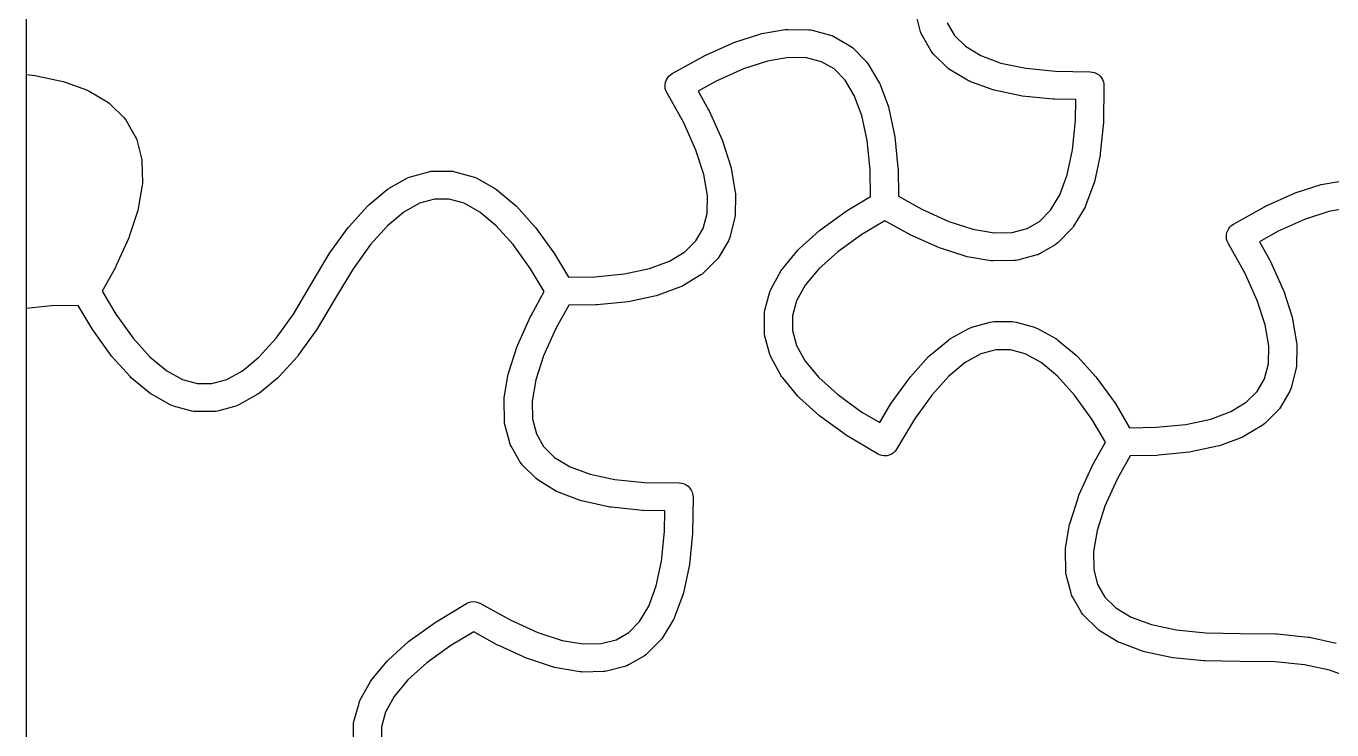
# Model space of a CAD drawing. Header units: millimetres. Extents: x 0 to 304, y 0 to 228.
# Drawn here: x 0 to 69.9, y 157.9 to 195.5 of the extents above; entities that cross this region are included whole.
import ezdxf

# ---------------------------------------------------------------- set-up
doc = ezdxf.new("R2010")
doc.units = ezdxf.units.MM
doc.layers.add('VISIBLE', color=7, linetype='CONTINUOUS')

msp = doc.modelspace()

# ---------------------------------------------------------------- linework, layer by layer
at = {"layer": 'VISIBLE'}
for p, q in [((0, 199.847305), (0, 192.937627)), ((47.885904, 195.232476), (47.629476, 196.217687)), ((37.894187, 194.657079), (39.280692, 195.106117)), ((39.280692, 195.106117), (39.385808, 195.131949)), ((39.385808, 195.131949), (40.639149, 195.345485)), ((40.639149, 195.345485), (40.709124, 195.354046)), ((40.709124, 195.354046), (40.779594, 195.355999)), ((40.779594, 195.355999), (41.89917, 195.334379)), ((41.89917, 195.334379), (41.987095, 195.327495)), ((41.987095, 195.327495), (42.073604, 195.310337)), ((42.073604, 195.310337), (43.058815, 195.053909)), ((43.058815, 195.053909), (43.154427, 195.022026)), ((47.917788, 195.136864), (47.885904, 195.232476)), ((47.962203, 195.04639), (47.917788, 195.136864)), ((48.453093, 194.196144), (47.962203, 195.04639)), ((49.31198, 195.708508), (49.701392, 195.034026)), ((49.701392, 195.034026), (50.290993, 194.452822)), ((36.297938, 193.9424), (37.817006, 194.627287)), ((37.817006, 194.627287), (37.894187, 194.657079)), ((43.154427, 195.022026), (43.244901, 194.97761)), ((43.244901, 194.97761), (44.095147, 194.486721)), ((44.095147, 194.486721), (44.178848, 194.430576)), ((44.178848, 194.430576), (44.254266, 194.363715)), ((44.254266, 194.363715), (44.968945, 193.638711)), ((50.290993, 194.452822), (51.113297, 193.956654)), ((34.589774, 192.992567), (36.240804, 193.913649)), ((36.240804, 193.913649), (36.297938, 193.9424)), ((39.69123, 193.662371), (38.395762, 193.242817)), ((40.821351, 193.854913), (39.69123, 193.662371)), ((41.781572, 193.836371), (40.821351, 193.854913)), ((42.582783, 193.627834), (41.781572, 193.836371)), ((44.968945, 193.638711), (45.027059, 193.572371)), ((48.509238, 194.112442), (48.453093, 194.196144)), ((48.576099, 194.037024), (48.509238, 194.112442)), ((49.301103, 193.322346), (48.576099, 194.037024)), ((51.113297, 193.956654), (52.188282, 193.558339)), ((0, 192.937627), (0.478437, 192.889609)), ((0, 192.937627), (0, 180.425513)), ((34.491813, 192.927343), (34.589774, 192.992567)), ((38.395762, 193.242817), (36.943644, 192.588115)), ((43.257265, 193.238421), (42.582783, 193.627834)), ((43.838469, 192.648821), (43.257265, 193.238421)), ((45.027059, 193.572371), (45.076983, 193.499668)), ((45.076983, 193.499668), (45.655494, 192.540896)), ((49.367442, 193.264232), (49.301103, 193.322346)), ((49.440145, 193.214308), (49.367442, 193.264232)), ((50.398917, 192.635796), (49.440145, 193.214308)), ((52.188282, 193.558339), (53.519967, 193.27395)), ((53.519967, 193.27395), (55.104889, 193.114879)), ((55.104889, 193.114879), (56.963258, 193.087516)), ((56.963258, 193.087516), (57.080435, 193.076556)), ((57.080435, 193.076556), (57.194455, 193.0474)), ((57.194455, 193.0474), (57.302511, 193.000767)), ((57.302511, 193.000767), (57.40194, 192.937804)), ((57.40194, 192.937804), (57.490297, 192.860062)), ((0.478437, 192.889609), (0.560175, 192.876819)), ((0.560175, 192.876819), (1.985442, 192.572445)), ((1.985442, 192.572445), (2.089391, 192.542259)), ((2.089391, 192.542259), (3.281584, 192.100515)), ((34.205702, 192.309376), (34.210514, 192.426967)), ((34.219344, 192.192481), (34.205702, 192.309376)), ((34.210514, 192.426967), (34.233663, 192.542356)), ((34.233663, 192.542356), (34.274577, 192.652704)), ((34.274577, 192.652704), (34.33225, 192.755293)), ((34.33225, 192.755293), (34.405261, 192.847597)), ((34.405261, 192.847597), (34.491813, 192.927343)), ((36.943644, 192.588115), (35.975537, 192.048024)), ((44.334637, 191.826517), (43.838469, 192.648821)), ((45.655494, 192.540896), (45.689038, 192.478891)), ((45.689038, 192.478891), (45.716612, 192.41401)), ((45.716612, 192.41401), (46.158355, 191.221818)), ((50.460922, 192.602253), (50.398917, 192.635796)), ((50.525803, 192.574679), (50.460922, 192.602253)), ((51.717996, 192.132936), (50.525803, 192.574679)), ((57.490297, 192.860062), (57.565403, 192.769455)), ((57.565403, 192.769455), (57.625411, 192.668215)), ((57.625411, 192.668215), (57.668843, 192.558833)), ((57.668843, 192.558833), (57.694629, 192.444004)), ((57.702135, 192.326555), (57.6743, 190.436181)), ((57.694629, 192.444004), (57.702135, 192.326555)), ((3.281584, 192.100515), (3.346465, 192.072942)), ((3.346465, 192.072942), (3.40847, 192.039398)), ((3.40847, 192.039398), (4.367242, 191.460887)), ((34.251104, 192.079159), (34.219344, 192.192481)), ((34.300201, 191.972201), (34.251104, 192.079159)), ((35.205688, 190.349125), (34.300201, 191.972201)), ((35.975537, 192.048024), (36.531222, 191.051964)), ((44.732951, 190.751531), (44.334637, 191.826517)), ((51.821945, 192.10275), (51.717996, 192.132936)), ((53.247212, 191.798375), (51.821945, 192.10275)), ((53.32895, 191.785586), (53.247212, 191.798375)), ((54.986944, 191.619181), (53.32895, 191.785586)), ((55.050799, 191.615513), (54.986944, 191.619181)), ((56.191255, 191.598721), (55.050799, 191.615513)), ((56.174934, 190.490271), (56.191255, 191.598721)), ((4.367242, 191.460887), (4.439945, 191.410963)), ((4.439945, 191.410963), (4.506284, 191.352849)), ((4.506284, 191.352849), (5.231288, 190.63817)), ((36.531222, 191.051964), (36.559974, 190.99483)), ((36.559974, 190.99483), (37.24486, 189.475762)), ((46.158355, 191.221818), (46.188541, 191.117868)), ((46.188541, 191.117868), (46.492915, 189.692601)), ((5.231288, 190.63817), (5.298149, 190.562752)), ((5.298149, 190.562752), (5.354294, 190.47905)), ((5.354294, 190.47905), (5.845184, 189.628805)), ((35.86039, 188.897006), (35.205688, 190.349125)), ((45.017341, 189.419847), (44.732951, 190.751531)), ((56.015863, 188.905348), (56.174934, 190.490271)), ((57.670632, 190.372325), (57.504228, 188.714331)), ((57.6743, 190.436181), (57.670632, 190.372325)), ((5.845184, 189.628805), (5.889599, 189.538331)), ((5.889599, 189.538331), (5.921483, 189.442719)), ((5.921483, 189.442719), (6.17791, 188.457507)), ((37.24486, 189.475762), (37.274653, 189.398581)), ((46.492915, 189.692601), (46.505705, 189.610864)), ((46.505705, 189.610864), (46.67211, 187.95287)), ((36.279944, 187.601538), (35.86039, 188.897006)), ((37.274653, 189.398581), (37.72369, 188.012076)), ((45.176412, 187.834924), (45.017341, 189.419847)), ((55.731474, 187.573663), (56.015863, 188.905348)), ((6.17791, 188.457507), (6.195069, 188.370999)), ((6.195069, 188.370999), (6.201953, 188.283074)), ((6.201953, 188.283074), (6.223572, 187.163497)), ((57.491438, 188.632593), (57.187064, 187.207326)), ((57.504228, 188.714331), (57.491438, 188.632593)), ((19.440068, 186.865299), (20.42046, 187.406364)), ((20.42046, 187.406364), (20.500047, 187.444364)), ((20.500047, 187.444364), (20.583545, 187.472759)), ((20.583545, 187.472759), (21.564977, 187.743292)), ((21.564977, 187.743292), (21.663721, 187.763486)), ((21.663721, 187.763486), (21.764281, 187.770258)), ((21.764281, 187.770258), (22.74606, 187.770258)), ((22.74606, 187.770258), (22.846621, 187.763486)), ((22.846621, 187.763486), (22.945365, 187.743292)), ((22.945365, 187.743292), (23.926797, 187.472759)), ((23.926797, 187.472759), (24.010295, 187.444364)), ((24.010295, 187.444364), (24.089882, 187.406364)), ((24.089882, 187.406364), (25.070273, 186.865299)), ((36.472486, 186.471417), (36.279944, 187.601538)), ((37.72369, 188.012076), (37.749523, 187.90696)), ((37.749523, 187.90696), (37.963058, 186.653619)), ((45.1974, 186.409521), (45.176412, 187.834924)), ((46.67211, 187.95287), (46.675778, 187.889014)), ((46.675778, 187.889014), (46.697237, 186.431605)), ((55.33316, 186.498678), (55.731474, 187.573663)), ((6.213058, 187.023053), (5.999523, 185.769712)), ((6.221619, 187.093028), (6.213058, 187.023053)), ((6.223572, 187.163497), (6.221619, 187.093028)), ((18.345039, 185.974373), (19.323696, 186.785971)), ((19.323696, 186.785971), (19.380016, 186.828372)), ((19.380016, 186.828372), (19.440068, 186.865299)), ((25.070273, 186.865299), (25.130326, 186.828372)), ((25.130326, 186.828372), (25.186645, 186.785971)), ((25.186645, 186.785971), (26.165303, 185.974373)), ((37.963058, 186.653619), (37.971619, 186.583644)), ((57.156877, 187.103377), (56.715134, 185.911184)), ((57.187064, 187.207326), (57.156877, 187.103377)), ((67.94271, 186.605602), (69.329215, 187.054639)), ((69.329215, 187.054639), (69.43433, 187.080472)), ((69.43433, 187.080472), (70.687671, 187.294008)), ((18.266922, 185.899443), (18.345039, 185.974373)), ((21.067621, 186.050251), (20.226774, 185.586199)), ((21.865758, 186.270258), (21.067621, 186.050251)), ((22.644583, 186.270258), (21.865758, 186.270258)), ((23.442721, 186.050251), (22.644583, 186.270258)), ((24.283567, 185.586199), (23.442721, 186.050251)), ((26.165303, 185.974373), (26.243419, 185.899443)), ((36.453944, 185.511196), (36.472486, 186.471417)), ((37.973572, 186.513174), (37.951953, 185.393598)), ((37.971619, 186.583644), (37.973572, 186.513174)), ((43.945976, 185.662232), (45.1974, 186.409521)), ((46.697237, 186.431605), (47.942166, 185.73708)), ((54.836991, 185.676374), (55.33316, 186.498678)), ((66.346461, 185.890923), (67.865528, 186.575809)), ((67.865528, 186.575809), (67.94271, 186.605602)), ((5.97369, 185.664596), (5.524653, 184.278091)), ((5.999523, 185.769712), (5.97369, 185.664596)), ((17.290693, 184.817313), (18.266922, 185.899443)), ((20.226774, 185.586199), (19.344332, 184.854391)), ((25.16601, 184.854391), (24.283567, 185.586199)), ((26.243419, 185.899443), (27.219649, 184.817313)), ((36.245407, 184.709986), (36.453944, 185.511196)), ((37.945069, 185.305673), (37.92791, 185.219164)), ((37.951953, 185.393598), (37.945069, 185.305673)), ((42.539847, 184.65402), (43.89251, 185.627128)), ((43.89251, 185.627128), (43.945976, 185.662232)), ((47.942166, 185.73708), (49.394285, 185.082378)), ((54.255788, 185.086774), (54.836991, 185.676374)), ((56.654017, 185.784298), (56.075506, 184.825527)), ((56.687561, 185.846303), (56.654017, 185.784298)), ((56.715134, 185.911184), (56.687561, 185.846303)), ((64.638297, 184.94109), (66.289326, 185.862172)), ((66.289326, 185.862172), (66.346461, 185.890923)), ((69.739752, 185.610893), (68.444285, 185.191339)), ((70.869874, 185.803436), (69.739752, 185.610893)), ((16.26564, 183.400259), (17.238748, 184.752921)), ((17.238748, 184.752921), (17.290693, 184.817313)), ((19.344332, 184.854391), (18.432201, 183.843313)), ((26.078141, 183.843313), (25.16601, 184.854391)), ((27.219649, 184.817313), (27.271594, 184.752921)), ((27.271594, 184.752921), (28.244702, 183.400259)), ((35.855995, 184.035503), (36.245407, 184.709986)), ((37.92791, 185.219164), (37.671483, 184.233953)), ((41.393325, 183.625846), (42.475455, 184.602075)), ((42.475455, 184.602075), (42.539847, 184.65402)), ((45.966444, 185.121666), (44.742503, 184.390788)), ((47.239326, 184.411546), (45.966444, 185.121666)), ((49.394285, 185.082378), (50.689752, 184.662824)), ((50.689752, 184.662824), (51.819874, 184.470282)), ((52.780095, 184.488824), (53.581305, 184.697361)), ((53.581305, 184.697361), (54.255788, 185.086774)), ((55.967468, 184.686484), (55.252789, 183.96148)), ((56.025581, 184.752824), (55.967468, 184.686484)), ((56.075506, 184.825527), (56.025581, 184.752824)), ((64.282185, 184.490879), (64.3231, 184.601227)), ((64.3231, 184.601227), (64.380773, 184.703816)), ((64.380773, 184.703816), (64.453784, 184.796119)), ((64.453784, 184.796119), (64.540336, 184.875865)), ((64.540336, 184.875865), (64.638297, 184.94109)), ((68.444285, 185.191339), (66.992166, 184.536637)), ((5.49486, 184.20091), (4.809974, 182.681842)), ((5.524653, 184.278091), (5.49486, 184.20091)), ((18.432201, 183.843313), (17.50198, 182.550265)), ((27.008362, 182.550265), (26.078141, 183.843313)), ((35.266394, 183.4543), (35.855995, 184.035503)), ((37.595184, 184.047867), (37.104294, 183.197622)), ((37.639599, 184.138341), (37.595184, 184.047867)), ((37.671483, 184.233953), (37.639599, 184.138341)), ((44.742503, 184.390788), (43.449455, 183.460567)), ((47.296461, 184.382794), (47.239326, 184.411546)), ((48.815528, 183.697908), (47.296461, 184.382794)), ((51.819874, 184.470282), (52.780095, 184.488824)), ((55.177371, 183.894619), (55.093669, 183.838474)), ((55.252789, 183.96148), (55.177371, 183.894619)), ((64.254225, 184.257899), (64.259037, 184.375489)), ((64.267866, 184.141004), (64.254225, 184.257899)), ((64.259037, 184.375489), (64.282185, 184.490879)), ((64.299627, 184.027682), (64.267866, 184.141004)), ((64.348724, 183.920723), (64.299627, 184.027682)), ((65.254211, 182.297647), (64.348724, 183.920723)), ((66.992166, 184.536637), (66.02406, 183.996547)), ((66.02406, 183.996547), (66.579745, 183.000487)), ((15.261243, 181.723597), (16.230536, 183.346792)), ((16.230536, 183.346792), (16.26564, 183.400259)), ((28.244702, 183.400259), (28.279806, 183.346792)), ((28.279806, 183.346792), (29.027095, 182.095368)), ((34.44409, 182.958131), (35.266394, 183.4543)), ((37.104294, 183.197622), (37.048149, 183.11392)), ((40.506797, 182.569072), (41.318395, 183.547729)), ((41.318395, 183.547729), (41.393325, 183.625846)), ((43.449455, 183.460567), (42.438377, 182.548437)), ((48.89271, 183.668115), (48.815528, 183.697908)), ((50.279215, 183.219078), (48.89271, 183.668115)), ((50.38433, 183.193245), (50.279215, 183.219078)), ((51.637671, 182.97971), (50.38433, 183.193245)), ((54.057338, 183.271286), (53.072126, 183.014858)), ((54.15295, 183.303169), (54.057338, 183.271286)), ((54.243424, 183.347584), (54.15295, 183.303169)), ((55.093669, 183.838474), (54.243424, 183.347584)), ((4.781222, 182.624708), (4.071102, 181.351825)), ((4.809974, 182.681842), (4.781222, 182.624708)), ((17.50198, 182.550265), (16.549098, 180.954553)), ((27.739239, 181.326324), (27.008362, 182.550265)), ((32.03742, 182.275427), (33.369105, 182.559817)), ((33.369105, 182.559817), (34.44409, 182.958131)), ((36.981288, 183.038502), (36.256284, 182.323823)), ((37.048149, 183.11392), (36.981288, 183.038502)), ((39.886404, 181.472309), (40.42747, 182.4527)), ((40.42747, 182.4527), (40.464396, 182.512752)), ((40.464396, 182.512752), (40.506797, 182.569072)), ((42.438377, 182.548437), (41.706569, 181.665994)), ((51.707646, 182.971149), (51.637671, 182.97971)), ((51.778116, 182.969196), (51.707646, 182.971149)), ((52.897693, 182.990815), (51.778116, 182.969196)), ((52.985617, 182.9977), (52.897693, 182.990815)), ((53.072126, 183.014858), (52.985617, 182.9977)), ((66.579745, 183.000487), (66.608496, 182.943352)), ((66.608496, 182.943352), (67.293383, 181.424285)), ((29.027095, 182.095368), (30.452497, 182.116357)), ((30.452497, 182.116357), (32.03742, 182.275427)), ((36.117242, 182.215785), (35.15847, 181.637274)), ((36.189945, 182.265709), (36.117242, 182.215785)), ((36.256284, 182.323823), (36.189945, 182.265709)), ((65.908913, 180.845528), (65.254211, 182.297647)), ((4.071102, 181.351825), (4.80198, 180.127884)), ((14.308362, 180.127884), (15.261243, 181.723597)), ((27.029119, 180.053442), (27.739239, 181.326324)), ((33.735442, 181.104227), (32.310175, 180.799853)), ((33.839391, 181.134413), (33.735442, 181.104227)), ((35.031584, 181.576156), (33.839391, 181.134413)), ((35.096465, 181.60373), (35.031584, 181.576156)), ((35.15847, 181.637274), (35.096465, 181.60373)), ((39.549476, 180.327792), (39.820009, 181.309223)), ((39.820009, 181.309223), (39.848404, 181.392721)), ((39.848404, 181.392721), (39.886404, 181.472309)), ((41.706569, 181.665994), (41.242517, 180.825147)), ((67.293383, 181.424285), (67.323175, 181.347103)), ((67.323175, 181.347103), (67.772213, 179.960599)), ((1.357844, 180.561793), (0, 180.425513)), ((0, 180.425513), (0, 154.775249)), ((2.783247, 180.582781), (1.357844, 180.561793)), ((3.530536, 179.331357), (2.783247, 180.582781)), ((16.549098, 180.954553), (15.579806, 179.331357)), ((29.049179, 180.595531), (28.354653, 179.350602)), ((30.506588, 180.61699), (29.049179, 180.595531)), ((30.570443, 180.620658), (30.506588, 180.61699)), ((32.228437, 180.787063), (30.570443, 180.620658)), ((32.310175, 180.799853), (32.228437, 180.787063)), ((41.242517, 180.825147), (41.02251, 180.02701)), ((66.328467, 179.550061), (65.908913, 180.845528)), ((4.80198, 180.127884), (5.732201, 178.834836)), ((13.378141, 178.834836), (14.308362, 180.127884)), ((26.315481, 178.47724), (27.000368, 179.996307)), ((27.000368, 179.996307), (27.029119, 180.053442)), ((39.52251, 180.128487), (39.529282, 180.229047)), ((39.52251, 179.146708), (39.52251, 180.128487)), ((39.529282, 180.229047), (39.549476, 180.327792)), ((41.02251, 180.02701), (41.02251, 179.248185)), ((50.632067, 179.421282), (51.613499, 179.691814)), ((51.613499, 179.691814), (51.712244, 179.712009)), ((51.712244, 179.712009), (51.812804, 179.718781)), ((51.812804, 179.718781), (52.794583, 179.718781)), ((52.794583, 179.718781), (52.895143, 179.712009)), ((52.895143, 179.712009), (52.993888, 179.691814)), ((52.993888, 179.691814), (53.97532, 179.421282)), ((67.772213, 179.960599), (67.798046, 179.855483)), ((67.798046, 179.855483), (68.011581, 178.602142)), ((3.56564, 179.277891), (3.530536, 179.331357)), ((4.538748, 177.925228), (3.56564, 179.277891)), ((15.544702, 179.277891), (14.571594, 177.925228)), ((15.579806, 179.331357), (15.544702, 179.277891)), ((28.354653, 179.350602), (27.699951, 177.898483)), ((39.529282, 179.046147), (39.52251, 179.146708)), ((39.549476, 178.947403), (39.529282, 179.046147)), ((41.02251, 179.248185), (41.242517, 178.450047)), ((49.488591, 178.813821), (50.468982, 179.354886)), ((50.468982, 179.354886), (50.548569, 179.392887)), ((50.548569, 179.392887), (50.632067, 179.421282)), ((53.97532, 179.421282), (54.058817, 179.392887)), ((54.058817, 179.392887), (54.138405, 179.354886)), ((54.138405, 179.354886), (55.118796, 178.813821)), ((66.521009, 178.419939), (66.328467, 179.550061)), ((5.732201, 178.834836), (6.644332, 177.823758)), ((12.46601, 177.823758), (13.378141, 178.834836)), ((25.836651, 177.013554), (26.285689, 178.400058)), ((26.285689, 178.400058), (26.315481, 178.47724)), ((39.820009, 177.965971), (39.549476, 178.947403)), ((41.242517, 178.450047), (41.706569, 177.609201)), ((48.393562, 177.922896), (49.372219, 178.734493)), ((49.372219, 178.734493), (49.428539, 178.776895)), ((49.428539, 178.776895), (49.488591, 178.813821)), ((55.118796, 178.813821), (55.178848, 178.776895)), ((55.178848, 178.776895), (55.235168, 178.734493)), ((55.235168, 178.734493), (56.213825, 177.922896)), ((66.502467, 177.459719), (66.521009, 178.419939)), ((68.022095, 178.461697), (68.000475, 177.342121)), ((68.011581, 178.602142), (68.020142, 178.532167)), ((68.020142, 178.532167), (68.022095, 178.461697)), ((4.590693, 177.860836), (4.538748, 177.925228)), ((5.566922, 176.778706), (4.590693, 177.860836)), ((6.644332, 177.823758), (7.526774, 177.09195)), ((11.583567, 177.09195), (12.46601, 177.823758)), ((14.519649, 177.860836), (13.543419, 176.778706)), ((14.571594, 177.925228), (14.519649, 177.860836)), ((27.699951, 177.898483), (27.280398, 176.603016)), ((39.848404, 177.882473), (39.820009, 177.965971)), ((39.886404, 177.802886), (39.848404, 177.882473)), ((40.42747, 176.822495), (39.886404, 177.802886)), ((41.706569, 177.609201), (42.438377, 176.726758)), ((47.339215, 176.765836), (48.315445, 177.847966)), ((48.315445, 177.847966), (48.393562, 177.922896)), ((51.116144, 177.998774), (50.275297, 177.534721)), ((51.914281, 178.218781), (51.116144, 177.998774)), ((52.693106, 178.218781), (51.914281, 178.218781)), ((53.491243, 177.998774), (52.693106, 178.218781)), ((54.33209, 177.534721), (53.491243, 177.998774)), ((56.213825, 177.922896), (56.291942, 177.847966)), ((56.291942, 177.847966), (57.268171, 176.765836)), ((7.526774, 177.09195), (8.367621, 176.627898)), ((10.742721, 176.627898), (11.583567, 177.09195)), ((25.597283, 175.655097), (25.810819, 176.908438)), ((25.810819, 176.908438), (25.836651, 177.013554)), ((50.275297, 177.534721), (49.392854, 176.802914)), ((55.214533, 176.802914), (54.33209, 177.534721)), ((66.29393, 176.658508), (66.502467, 177.459719)), ((67.976433, 177.167687), (67.720005, 176.182476)), ((67.993591, 177.254196), (67.976433, 177.167687)), ((68.000475, 177.342121), (67.993591, 177.254196)), ((5.645039, 176.703776), (5.566922, 176.778706)), ((6.623696, 175.892179), (5.645039, 176.703776)), ((8.367621, 176.627898), (9.165758, 176.407891)), ((9.165758, 176.407891), (9.944583, 176.407891)), ((9.944583, 176.407891), (10.742721, 176.627898)), ((13.465303, 176.703776), (12.486645, 175.892179)), ((13.543419, 176.778706), (13.465303, 176.703776)), ((27.280398, 176.603016), (27.087855, 175.472894)), ((40.464396, 176.762442), (40.42747, 176.822495)), ((40.506797, 176.706123), (40.464396, 176.762442)), ((41.318395, 175.727465), (40.506797, 176.706123)), ((42.438377, 176.726758), (43.449455, 175.814627)), ((46.314163, 175.348781), (47.287271, 176.701444)), ((47.287271, 176.701444), (47.339215, 176.765836)), ((49.392854, 176.802914), (48.480723, 175.791836)), ((56.126663, 175.791836), (55.214533, 176.802914)), ((57.268171, 176.765836), (57.320116, 176.701444)), ((57.320116, 176.701444), (58.293224, 175.348781)), ((65.904517, 175.984026), (66.29393, 176.658508)), ((67.720005, 176.182476), (67.688122, 176.086864)), ((6.680016, 175.849777), (6.623696, 175.892179)), ((6.740068, 175.812851), (6.680016, 175.849777)), ((7.72046, 175.271786), (6.740068, 175.812851)), ((12.370273, 175.812851), (11.389882, 175.271786)), ((12.430326, 175.849777), (12.370273, 175.812851)), ((12.486645, 175.892179), (12.430326, 175.849777)), ((25.586769, 175.514652), (25.588722, 175.585122)), ((25.608389, 174.395075), (25.586769, 175.514652)), ((25.588722, 175.585122), (25.597283, 175.655097)), ((27.087855, 175.472894), (27.106398, 174.512674)), ((41.393325, 175.649349), (41.318395, 175.727465)), ((42.475455, 174.673119), (41.393325, 175.649349)), ((43.449455, 175.814627), (44.742503, 174.884406)), ((48.480723, 175.791836), (47.550503, 174.498788)), ((57.056884, 174.498788), (56.126663, 175.791836)), ((65.314917, 175.402822), (65.904517, 175.984026)), ((67.643706, 175.99639), (67.152817, 175.146144)), ((67.688122, 176.086864), (67.643706, 175.99639)), ((7.800047, 175.233785), (7.72046, 175.271786)), ((7.883545, 175.20539), (7.800047, 175.233785)), ((8.864977, 174.934858), (7.883545, 175.20539)), ((8.963721, 174.914663), (8.864977, 174.934858)), ((9.064281, 174.907891), (8.963721, 174.914663)), ((10.04606, 174.907891), (9.064281, 174.907891)), ((10.146621, 174.914663), (10.04606, 174.907891)), ((10.245365, 174.934858), (10.146621, 174.914663)), ((11.226797, 175.20539), (10.245365, 174.934858)), ((11.310295, 175.233785), (11.226797, 175.20539)), ((11.389882, 175.271786), (11.310295, 175.233785)), ((44.742503, 174.884406), (45.694288, 174.316047)), ((45.694288, 174.316047), (46.279058, 175.295315)), ((46.279058, 175.295315), (46.314163, 175.348781)), ((58.293224, 175.348781), (58.328328, 175.295315)), ((58.328328, 175.295315), (59.075617, 174.043891)), ((63.417627, 174.508339), (64.492613, 174.906654)), ((64.492613, 174.906654), (65.314917, 175.402822)), ((67.029811, 174.987024), (66.304807, 174.272346)), ((67.096672, 175.062442), (67.029811, 174.987024)), ((67.152817, 175.146144), (67.096672, 175.062442)), ((25.615273, 174.307151), (25.608389, 174.395075)), ((25.632431, 174.220642), (25.615273, 174.307151)), ((25.888859, 173.235431), (25.632431, 174.220642)), ((27.106398, 174.512674), (27.314934, 173.711463)), ((42.539847, 174.621174), (42.475455, 174.673119)), ((43.89251, 173.648067), (42.539847, 174.621174)), ((47.550503, 174.498788), (46.597621, 172.903075)), ((57.787762, 173.274847), (57.056884, 174.498788)), ((59.075617, 174.043891), (60.50102, 174.064879)), ((60.50102, 174.064879), (62.085943, 174.22395)), ((62.085943, 174.22395), (63.417627, 174.508339)), ((66.165764, 174.164308), (65.206992, 173.585796)), ((66.238467, 174.214232), (66.165764, 174.164308)), ((66.304807, 174.272346), (66.238467, 174.214232)), ((27.314934, 173.711463), (27.704347, 173.03698)), ((43.945976, 173.612962), (43.89251, 173.648067)), ((45.569171, 172.64367), (43.945976, 173.612962)), ((65.080107, 173.524679), (63.887914, 173.082936)), ((65.144987, 173.552253), (65.080107, 173.524679)), ((65.206992, 173.585796), (65.144987, 173.552253)), ((25.920743, 173.139818), (25.888859, 173.235431)), ((25.965158, 173.049344), (25.920743, 173.139818)), ((26.456047, 172.199099), (25.965158, 173.049344)), ((27.704347, 173.03698), (28.293947, 172.455777)), ((46.427273, 172.706029), (46.31909, 172.632628)), ((46.521067, 172.7971), (46.427273, 172.706029)), ((46.597621, 172.903075), (46.521067, 172.7971)), ((57.077642, 172.001964), (57.787762, 173.274847)), ((62.27696, 172.735586), (60.618966, 172.569181)), ((62.358697, 172.748375), (62.27696, 172.735586)), ((63.783964, 173.05275), (62.358697, 172.748375)), ((63.887914, 173.082936), (63.783964, 173.05275)), ((26.512192, 172.115397), (26.456047, 172.199099)), ((26.579053, 172.039979), (26.512192, 172.115397)), ((27.304057, 171.3253), (26.579053, 172.039979)), ((28.293947, 172.455777), (29.116252, 171.959609)), ((29.116252, 171.959609), (30.191237, 171.561294)), ((45.68683, 172.586681), (45.569171, 172.64367)), ((45.812597, 172.550989), (45.68683, 172.586681)), ((45.942651, 172.537679), (45.812597, 172.550989)), ((46.073041, 172.547154), (45.942651, 172.537679)), ((46.199805, 172.579128), (46.073041, 172.547154)), ((46.31909, 172.632628), (46.199805, 172.579128)), ((57.04889, 171.94483), (57.077642, 172.001964)), ((59.097701, 172.544054), (58.403176, 171.299125)), ((60.55511, 172.565513), (59.097701, 172.544054)), ((60.618966, 172.569181), (60.55511, 172.565513)), ((27.370397, 171.267187), (27.304057, 171.3253)), ((27.4431, 171.217262), (27.370397, 171.267187)), ((30.191237, 171.561294), (31.522921, 171.276905)), ((31.522921, 171.276905), (33.107844, 171.117834)), ((56.364004, 170.425762), (57.04889, 171.94483)), ((58.403176, 171.299125), (57.748474, 169.847006)), ((28.401872, 170.638751), (27.4431, 171.217262)), ((28.463877, 170.605207), (28.401872, 170.638751)), ((28.528758, 170.577634), (28.463877, 170.605207)), ((29.72095, 170.135891), (28.528758, 170.577634)), ((33.107844, 171.117834), (34.966213, 171.090471)), ((34.966213, 171.090471), (35.096267, 171.07716)), ((35.096267, 171.07716), (35.222034, 171.041469)), ((35.222034, 171.041469), (35.339693, 170.98448)), ((35.339693, 170.98448), (35.445668, 170.907925)), ((35.445668, 170.907925), (35.53674, 170.814132)), ((35.53674, 170.814132), (35.61014, 170.705949)), ((35.61014, 170.705949), (35.66364, 170.586663)), ((35.66364, 170.586663), (35.695614, 170.4599)), ((29.8249, 170.105704), (29.72095, 170.135891)), ((31.250167, 169.80133), (29.8249, 170.105704)), ((35.70509, 170.32951), (35.677255, 168.439135)), ((35.695614, 170.4599), (35.70509, 170.32951)), ((55.885174, 168.962076), (56.334211, 170.348581)), ((56.334211, 170.348581), (56.364004, 170.425762)), ((31.331904, 169.78854), (31.250167, 169.80133)), ((32.989899, 169.622136), (31.331904, 169.78854)), ((33.053754, 169.618468), (32.989899, 169.622136)), ((34.19421, 169.601675), (33.053754, 169.618468)), ((34.177889, 168.493225), (34.19421, 169.601675)), ((57.748474, 169.847006), (57.32892, 168.551538)), ((34.018818, 166.908303), (34.177889, 168.493225)), ((55.645806, 167.603619), (55.859341, 168.85696)), ((55.859341, 168.85696), (55.885174, 168.962076)), ((57.32892, 168.551538), (57.136378, 167.421417)), ((35.673587, 168.37528), (35.507182, 166.717286)), ((35.677255, 168.439135), (35.673587, 168.37528)), ((55.635292, 167.463174), (55.637245, 167.533644)), ((55.656911, 166.343598), (55.635292, 167.463174)), ((55.637245, 167.533644), (55.645806, 167.603619)), ((57.136378, 167.421417), (57.15492, 166.461196)), ((33.734429, 165.576618), (34.018818, 166.908303)), ((35.494393, 166.635548), (35.190018, 165.210281)), ((35.507182, 166.717286), (35.494393, 166.635548)), ((57.15492, 166.461196), (57.363457, 165.659986)), ((55.663796, 166.255673), (55.656911, 166.343598)), ((55.680954, 166.169164), (55.663796, 166.255673)), ((55.937382, 165.183953), (55.680954, 166.169164)), ((33.336114, 164.501633), (33.734429, 165.576618)), ((35.159832, 165.106332), (34.718089, 163.914139)), ((35.190018, 165.210281), (35.159832, 165.106332)), ((55.969265, 165.088341), (55.937382, 165.183953)), ((56.013681, 164.997867), (55.969265, 165.088341)), ((56.50457, 164.147622), (56.013681, 164.997867)), ((57.363457, 165.659986), (57.75287, 164.985503)), ((57.75287, 164.985503), (58.34247, 164.4043)), ((21.948931, 163.665187), (23.572126, 164.63448)), ((23.572126, 164.63448), (23.689785, 164.691469)), ((23.689785, 164.691469), (23.815552, 164.72716)), ((23.815552, 164.72716), (23.945606, 164.740471)), ((23.945606, 164.740471), (24.075996, 164.730995)), ((24.075996, 164.730995), (24.202759, 164.699022)), ((24.202759, 164.699022), (24.322045, 164.645522)), ((24.322045, 164.645522), (25.945121, 163.740035)), ((32.839946, 163.679329), (33.336114, 164.501633)), ((58.34247, 164.4043), (59.164774, 163.908131)), ((20.542802, 162.656975), (21.895464, 163.630083)), ((21.895464, 163.630083), (21.948931, 163.665187)), ((25.945121, 163.740035), (27.39724, 163.085333)), ((32.258742, 163.089728), (32.839946, 163.679329)), ((34.656972, 163.787253), (34.078461, 162.828481)), ((34.690515, 163.849258), (34.656972, 163.787253)), ((34.718089, 163.914139), (34.690515, 163.849258)), ((56.560715, 164.06392), (56.50457, 164.147622)), ((56.627576, 163.988502), (56.560715, 164.06392)), ((57.35258, 163.273823), (56.627576, 163.988502)), ((59.164774, 163.908131), (60.239759, 163.509817)), ((23.969398, 163.12462), (22.745457, 162.393743)), ((25.242281, 162.4145), (23.969398, 163.12462)), ((27.39724, 163.085333), (28.692707, 162.665779)), ((31.58426, 162.700316), (32.258742, 163.089728)), ((57.41892, 163.215709), (57.35258, 163.273823)), ((57.491623, 163.165785), (57.41892, 163.215709)), ((58.450394, 162.587274), (57.491623, 163.165785)), ((60.239759, 163.509817), (61.571444, 163.225427)), ((61.571444, 163.225427), (63.156367, 163.066357)), ((63.156367, 163.066357), (65.014735, 163.038993)), ((65.014735, 163.038993), (66.90511, 163.011159)), ((66.90511, 163.011159), (66.968966, 163.007491)), ((66.968966, 163.007491), (68.62696, 162.841086)), ((19.396279, 161.628801), (20.47841, 162.60503)), ((20.47841, 162.60503), (20.542802, 162.656975)), ((22.745457, 162.393743), (21.452409, 161.463522)), ((25.299416, 162.385749), (25.242281, 162.4145)), ((26.818483, 161.700863), (25.299416, 162.385749)), ((28.692707, 162.665779), (29.822829, 162.473236)), ((29.822829, 162.473236), (30.783049, 162.491779)), ((30.783049, 162.491779), (31.58426, 162.700316)), ((33.970422, 162.689439), (33.255744, 161.964434)), ((34.028536, 162.755778), (33.970422, 162.689439)), ((34.078461, 162.828481), (34.028536, 162.755778)), ((58.5124, 162.55373), (58.450394, 162.587274)), ((58.57728, 162.526156), (58.5124, 162.55373)), ((59.769473, 162.084413), (58.57728, 162.526156)), ((68.62696, 162.841086), (68.708697, 162.828297)), ((68.708697, 162.828297), (70.133964, 162.523922)), ((18.509752, 160.572027), (19.32135, 161.550684)), ((19.32135, 161.550684), (19.396279, 161.628801)), ((26.895665, 161.67107), (26.818483, 161.700863)), ((28.282169, 161.222033), (26.895665, 161.67107)), ((33.096624, 161.841429), (32.246379, 161.350539)), ((33.180326, 161.897574), (33.096624, 161.841429)), ((33.255744, 161.964434), (33.180326, 161.897574)), ((59.873423, 162.054227), (59.769473, 162.084413)), ((61.298689, 161.749853), (59.873423, 162.054227)), ((61.380427, 161.737063), (61.298689, 161.749853)), ((63.038421, 161.570658), (61.380427, 161.737063)), ((63.102277, 161.56699), (63.038421, 161.570658)), ((64.992651, 161.539156), (63.102277, 161.56699)), ((66.85102, 161.511793), (64.992651, 161.539156)), ((68.435943, 161.352722), (66.85102, 161.511793)), ((21.452409, 161.463522), (20.441331, 160.551391)), ((28.387285, 161.1962), (28.282169, 161.222033)), ((29.640626, 160.982664), (28.387285, 161.1962)), ((29.710601, 160.974103), (29.640626, 160.982664)), ((29.781071, 160.97215), (29.710601, 160.974103)), ((30.900647, 160.99377), (29.781071, 160.97215)), ((30.988572, 161.000654), (30.900647, 160.99377)), ((31.075081, 161.017812), (30.988572, 161.000654)), ((32.060292, 161.27424), (31.075081, 161.017812)), ((32.155905, 161.306124), (32.060292, 161.27424)), ((32.246379, 161.350539), (32.155905, 161.306124)), ((69.767627, 161.068333), (68.435943, 161.352722)), ((70.842613, 160.670018), (69.767627, 161.068333)), ((17.889359, 159.475263), (18.430424, 160.455655)), ((18.430424, 160.455655), (18.467351, 160.515707)), ((18.467351, 160.515707), (18.509752, 160.572027)), ((20.441331, 160.551391), (19.709524, 159.668948)), ((17.822964, 159.312178), (17.851359, 159.395676)), ((17.851359, 159.395676), (17.889359, 159.475263)), ((19.709524, 159.668948), (19.245472, 158.828102)), ((17.552431, 158.330746), (17.822964, 159.312178)), ((19.245472, 158.828102), (19.025465, 158.029965)), ((17.525465, 158.131441), (17.532237, 158.232002)), ((17.525465, 157.149663), (17.525465, 158.131441)), ((17.532237, 158.232002), (17.552431, 158.330746)), ((19.025465, 158.029965), (19.025465, 157.251139))]:
    msp.add_line(p, q, dxfattribs=at)

doc.saveas('drawing.dxf')
